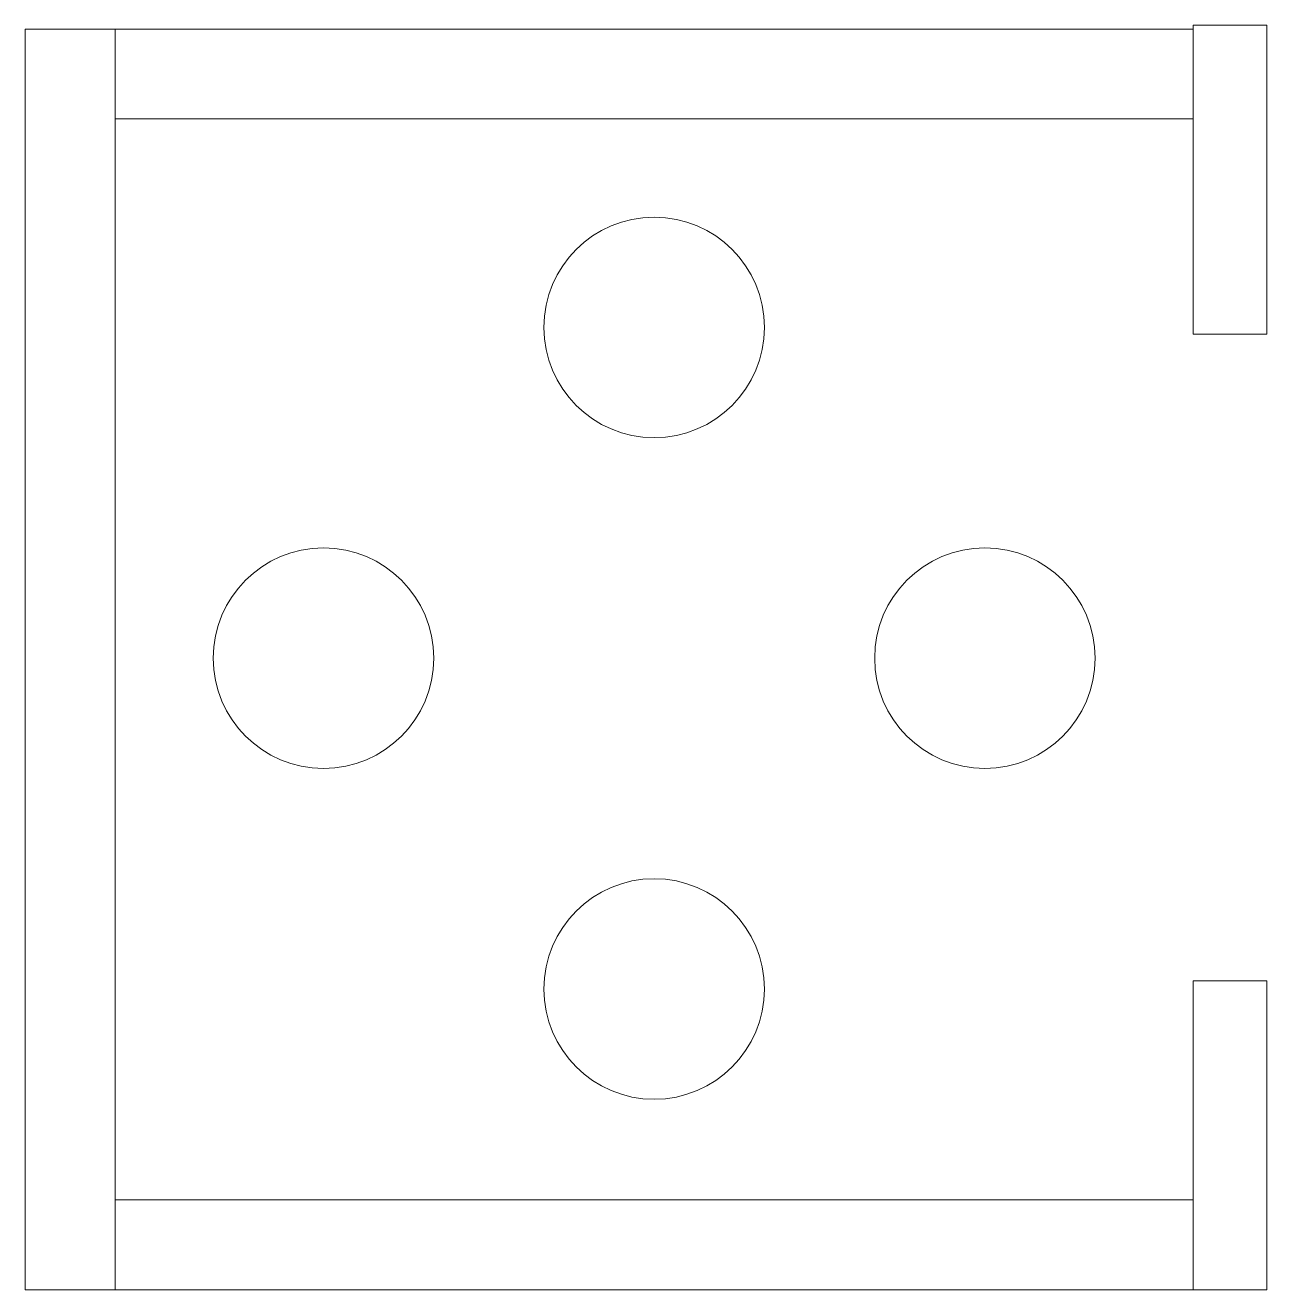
# Model space of a CAD drawing. Header units: millimetres. Extents: x 367.4 to 451.8, y 575.6 to 661.6.
import ezdxf

# ---------------------------------------------------------------- set-up
doc = ezdxf.new("R2010")
doc.units = ezdxf.units.MM

msp = doc.modelspace()

# ---------------------------------------------------------------- linework, layer by layer
at = {"color": 7, "linetype": 'Continuous', "lineweight": 18}
for p, q in [((451.829, 661.561), (446.829, 661.561)), ((446.829, 661.561), (446.829, 640.561)), ((451.829, 661.561), (451.829, 640.561)), ((367.369, 575.561), (367.369, 661.301)), ((373.479, 661.301), (367.369, 661.301)), ((373.479, 575.561), (373.479, 661.301)), ((373.479, 661.301), (373.479, 655.191)), ((446.829, 661.301), (373.479, 661.301)), ((446.829, 655.191), (446.829, 661.301)), ((446.829, 655.191), (373.479, 655.191)), ((446.829, 640.561), (451.829, 640.561)), ((446.829, 596.561), (446.829, 575.561)), ((451.829, 596.561), (446.829, 596.561)), ((451.829, 596.561), (451.829, 575.561)), ((373.479, 581.671), (446.829, 581.671)), ((373.479, 581.671), (373.479, 575.561)), ((446.829, 575.561), (446.829, 581.671)), ((367.369, 575.561), (373.479, 575.561)), ((373.479, 575.561), (446.829, 575.561)), ((446.829, 575.561), (451.829, 575.561))]:
    msp.add_line(p, q, dxfattribs=at)
for centre in [(410.156, 641.013), (387.656, 618.513), (432.656, 618.513), (410.156, 596.013)]:
    msp.add_circle(centre, 7.5, dxfattribs=at)

doc.saveas('drawing.dxf')
